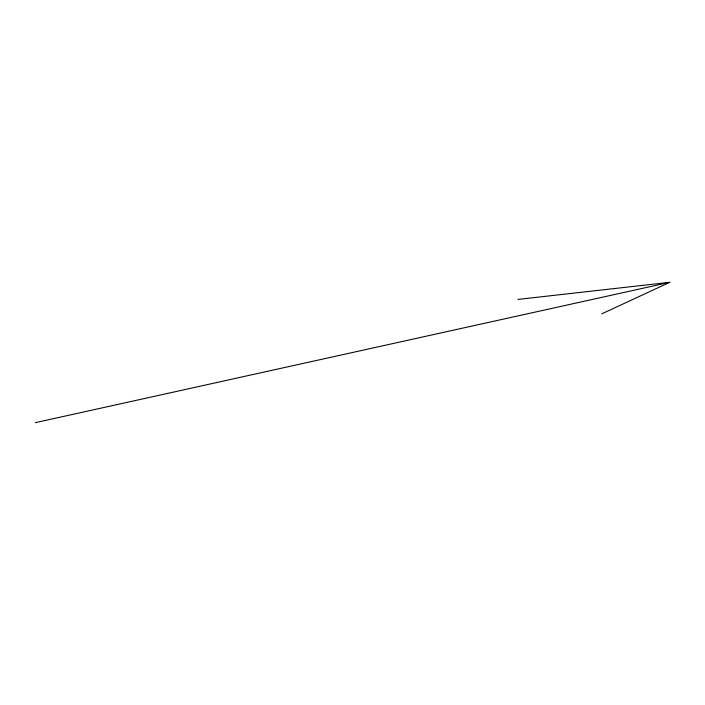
<?xml version="1.0" encoding="UTF-8"?>
<svg xmlns="http://www.w3.org/2000/svg" width="705" height="705" viewBox="0 0 705 705"><rect width="100%" height="100%" fill="white"/><g stroke="black" fill="none" stroke-linecap="round" stroke-linejoin="round"><path stroke-width="1.06" d="M601.814 313.831L669.75 282.317L517.893 299.431M35.25 422.683L669.75 282.317"/></g></svg>
